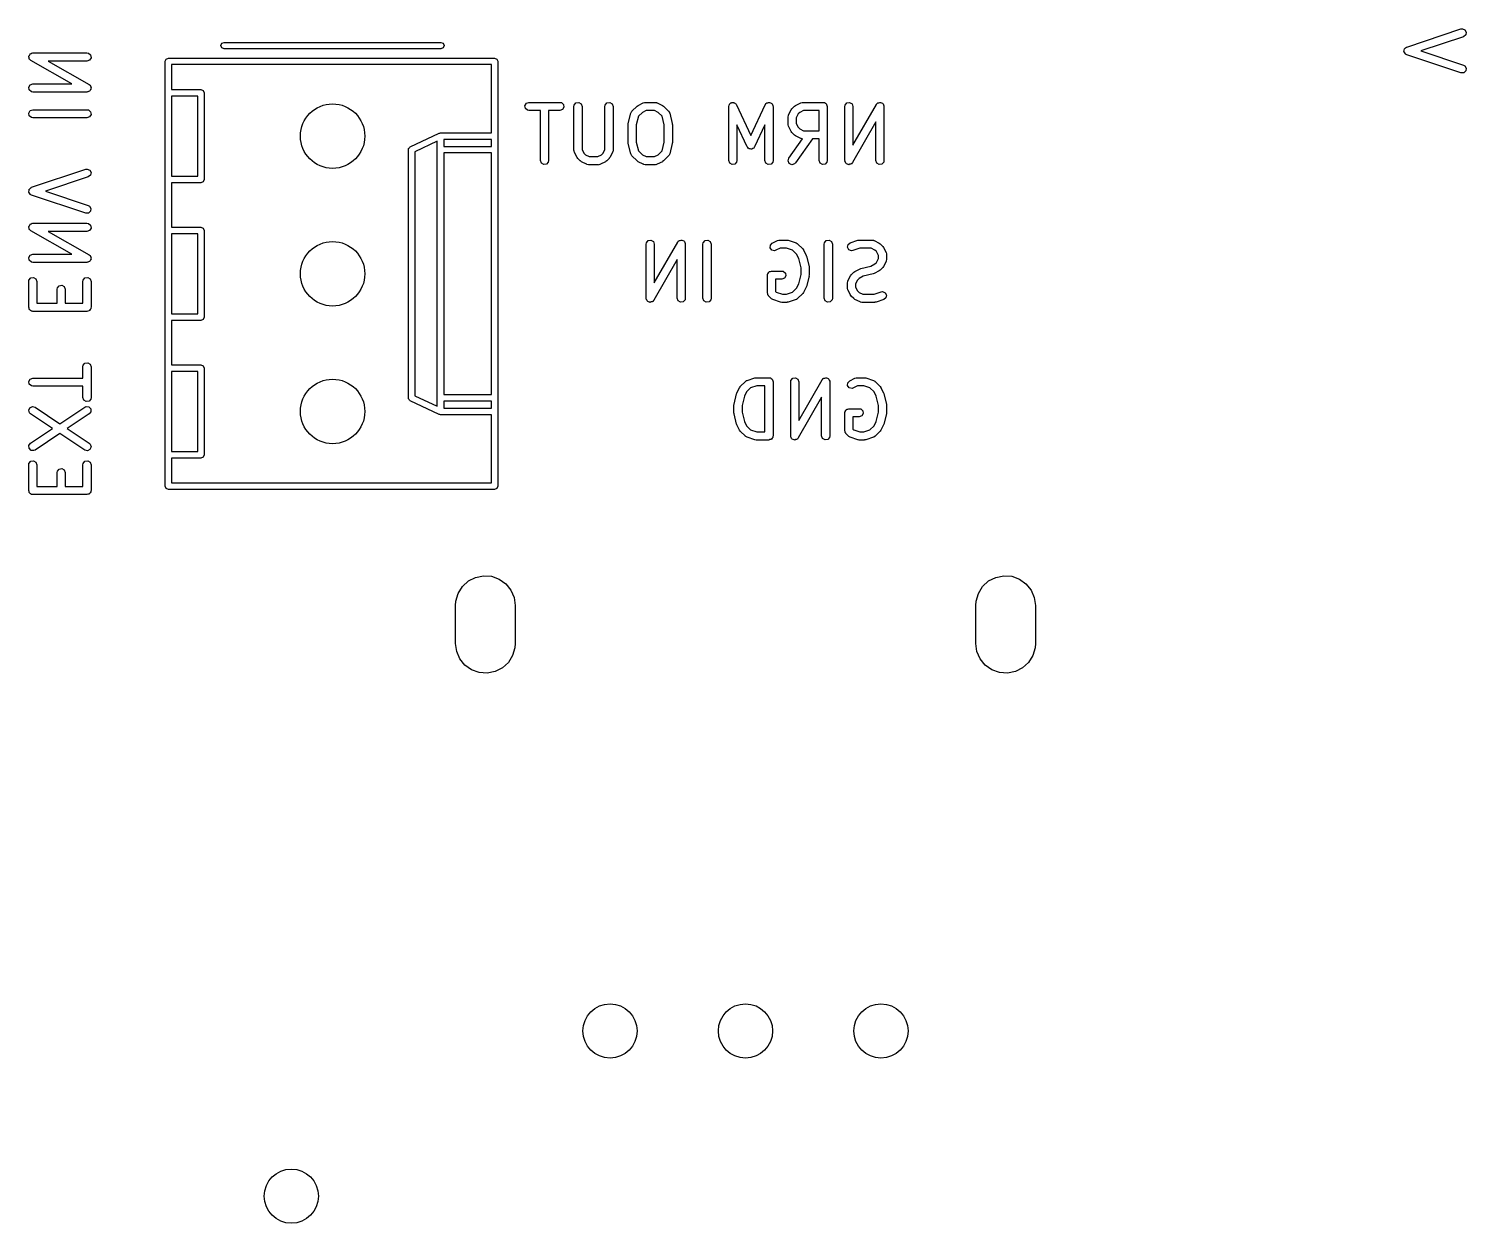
# Model space of a CAD drawing. Extents: x 88 to 116, y -225 to -45.
# Drawn here: x 88.37 to 114.9, y -114.04 to -92 of the extents above; entities that cross this region are included whole.
import ezdxf

# ---------------------------------------------------------------- set-up
doc = ezdxf.new("R2010")
doc.units = 0
doc.layers.add('BLACK', color=7, linetype='CONTINUOUS')

msp = doc.modelspace()

# ---------------------------------------------------------------- linework, layer by layer
at = {"layer": 'BLACK', "linetype": 'CONTINUOUS'}
for p, q in [((113.804, -92.3365), (114.804, -92.0031)), ((114.804, -92.0031), (114.83, -91.9993)), ((114.83, -91.9993), (114.877, -92.0182)), ((114.877, -92.0182), (114.902, -92.0633)), ((91.92, -92.31), (91.9376, -92.2676)), ((91.9376, -92.3524), (91.92, -92.31)), ((91.9376, -92.2676), (91.98, -92.25)), ((91.98, -92.25), (95.98, -92.25)), ((95.98, -92.25), (96.0224, -92.2676)), ((96.0224, -92.2676), (96.04, -92.31)), ((96.04, -92.31), (96.0224, -92.3524)), ((114.851, -92.1454), (114.065, -92.4076)), ((114.892, -92.1135), (114.851, -92.1454)), ((114.902, -92.0633), (114.892, -92.1135)), ((88.3726, -92.5203), (88.375, -92.5138)), ((88.3793, -92.5385), (88.3726, -92.5203)), ((88.3738, -92.507), (88.3834, -92.4902)), ((88.375, -92.5138), (88.3738, -92.507)), ((88.3827, -92.5575), (88.3793, -92.5385)), ((88.388, -92.562), (88.3827, -92.5575)), ((88.3834, -92.4902), (88.39, -92.472)), ((88.3904, -92.5685), (88.388, -92.562)), ((88.39, -92.472), (88.3959, -92.4686)), ((88.4104, -92.5851), (88.3904, -92.5685)), ((88.3959, -92.4686), (88.3994, -92.4625)), ((88.3994, -92.4625), (88.4176, -92.4559)), ((89.1652, -93.0164), (88.4104, -92.5851)), ((88.4176, -92.4559), (88.4343, -92.4462)), ((88.4343, -92.4462), (88.4411, -92.4474)), ((88.4411, -92.4474), (88.4476, -92.445)), ((88.4476, -92.445), (89.4476, -92.445)), ((89.4476, -92.445), (89.4733, -92.4495)), ((89.4958, -92.5775), (89.4476, -92.595)), ((89.4733, -92.4495), (89.5126, -92.4825)), ((89.5215, -92.533), (89.4958, -92.5775)), ((89.5126, -92.4825), (89.5215, -92.533)), ((90.89, -92.6), (90.9076, -92.5576)), ((90.9076, -92.5576), (90.95, -92.54)), ((90.95, -92.54), (96.97, -92.54)), ((91.98, -92.37), (91.9376, -92.3524)), ((95.98, -92.37), (91.98, -92.37)), ((96.0224, -92.3524), (95.98, -92.37)), ((96.97, -92.54), (97.0124, -92.5576)), ((97.0124, -92.5576), (97.03, -92.6)), ((113.753, -92.4186), (113.758, -92.3954)), ((113.754, -92.4205), (113.753, -92.4186)), ((113.754, -92.4227), (113.754, -92.4205)), ((113.767, -92.4429), (113.754, -92.4227)), ((113.758, -92.3954), (113.762, -92.3719)), ((113.762, -92.3719), (113.763, -92.3705)), ((113.763, -92.3705), (113.764, -92.3684)), ((113.764, -92.3684), (113.782, -92.3536)), ((113.778, -92.4637), (113.767, -92.4429)), ((113.78, -92.4645), (113.778, -92.4637)), ((113.781, -92.4664), (113.78, -92.4645)), ((113.804, -92.4788), (113.781, -92.4664)), ((113.782, -92.3536), (113.8, -92.3379)), ((113.8, -92.3379), (113.802, -92.3378)), ((113.802, -92.3378), (113.804, -92.3365)), ((114.804, -92.8121), (113.804, -92.4788)), ((114.065, -92.4076), (114.851, -92.6698)), ((89.4476, -92.595), (88.73, -92.595)), ((88.73, -92.595), (89.4848, -93.0263)), ((90.89, -100.44), (90.89, -92.6)), ((96.91, -92.66), (91.01, -92.66)), ((91.01, -92.66), (91.01, -93.12)), ((96.91, -93.92), (96.91, -92.66)), ((97.03, -92.6), (97.03, -100.44)), ((114.855, -92.8107), (114.804, -92.8121)), ((114.851, -92.6698), (114.874, -92.6822)), ((114.894, -92.7767), (114.855, -92.8107)), ((114.874, -92.6822), (114.901, -92.7259)), ((114.901, -92.7259), (114.894, -92.7767)), ((88.3738, -93.0784), (88.3994, -93.034)), ((88.3827, -93.1289), (88.3738, -93.0784)), ((88.3994, -93.034), (88.4476, -93.0164)), ((88.4476, -93.0164), (89.1652, -93.0164)), ((89.4848, -93.0263), (89.5049, -93.043)), ((89.5049, -93.043), (89.5073, -93.0495)), ((89.5073, -93.0495), (89.5126, -93.0539)), ((89.5215, -93.1045), (89.5118, -93.1212)), ((89.5126, -93.0539), (89.5159, -93.073)), ((89.5159, -93.073), (89.5226, -93.0911)), ((89.5226, -93.0911), (89.5203, -93.0976)), ((89.5203, -93.0976), (89.5215, -93.1045)), ((88.422, -93.1619), (88.3827, -93.1289)), ((88.4476, -93.1664), (88.422, -93.1619)), ((89.4476, -93.1664), (88.4476, -93.1664)), ((89.4541, -93.1641), (89.4476, -93.1664)), ((89.461, -93.1652), (89.4541, -93.1641)), ((89.4777, -93.1555), (89.461, -93.1652)), ((89.4958, -93.1489), (89.4777, -93.1555)), ((89.4993, -93.1429), (89.4958, -93.1489)), ((89.5053, -93.1394), (89.4993, -93.1429)), ((89.5118, -93.1212), (89.5053, -93.1394)), ((91.01, -93.12), (91.55, -93.12)), ((91.01, -93.24), (91.01, -94.72)), ((91.49, -93.24), (91.01, -93.24)), ((91.49, -94.72), (91.49, -93.24)), ((91.55, -93.12), (91.5924, -93.1376)), ((91.5924, -93.1376), (91.61, -93.18)), ((91.61, -93.18), (91.61, -94.78)), ((97.5309, -93.4194), (97.5565, -93.3749)), ((97.5565, -93.3749), (97.6047, -93.3574)), ((97.6047, -93.3574), (98.1761, -93.3574)), ((98.1761, -93.3574), (98.2018, -93.3619)), ((98.2018, -93.3619), (98.2411, -93.3949)), ((98.439, -93.4067), (98.472, -93.3674)), ((98.472, -93.3674), (98.5225, -93.3585)), ((98.5225, -93.3585), (98.5669, -93.3842)), ((99.0104, -93.4067), (99.0434, -93.3674)), ((99.0434, -93.3674), (99.0939, -93.3585)), ((99.0939, -93.3585), (99.1384, -93.3842)), ((99.6188, -93.4129), (99.714, -93.3653)), ((99.714, -93.3653), (99.739, -93.3579)), ((99.739, -93.3579), (99.7434, -93.3589)), ((99.7434, -93.3589), (99.7476, -93.3574)), ((99.7476, -93.3574), (99.938, -93.3574)), ((99.938, -93.3574), (99.9637, -93.3619)), ((99.9637, -93.3619), (99.9671, -93.3648)), ((99.9671, -93.3648), (99.9716, -93.3653)), ((99.9716, -93.3653), (100.067, -93.4129)), ((101.305, -93.3894), (101.319, -93.38)), ((101.319, -93.38), (101.329, -93.3674)), ((101.329, -93.3674), (101.339, -93.3657)), ((101.339, -93.3657), (101.347, -93.3599)), ((101.347, -93.3599), (101.364, -93.3614)), ((101.364, -93.3614), (101.38, -93.3585)), ((101.38, -93.3585), (101.388, -93.3635)), ((101.388, -93.3635), (101.398, -93.3644)), ((101.398, -93.3644), (101.41, -93.376)), ((101.41, -93.376), (101.424, -93.3842)), ((101.965, -93.4007), (101.98, -93.3793)), ((101.98, -93.3793), (101.989, -93.3751)), ((101.989, -93.3751), (101.996, -93.3674)), ((101.996, -93.3674), (102.012, -93.3646)), ((102.012, -93.3646), (102.027, -93.3577)), ((102.027, -93.3577), (102.036, -93.3603)), ((102.036, -93.3603), (102.046, -93.3585)), ((102.046, -93.3585), (102.06, -93.3667)), ((102.06, -93.3667), (102.076, -93.371)), ((102.076, -93.371), (102.082, -93.3792)), ((102.082, -93.3792), (102.091, -93.3842)), ((102.524, -93.4129), (102.619, -93.3653)), ((102.619, -93.3653), (102.644, -93.3579)), ((102.644, -93.3579), (102.648, -93.3589)), ((102.648, -93.3589), (102.652, -93.3574)), ((102.652, -93.3574), (103.033, -93.3574)), ((103.033, -93.3574), (103.043, -93.3591)), ((103.043, -93.3591), (103.046, -93.3585)), ((103.046, -93.3585), (103.049, -93.3602)), ((103.049, -93.3602), (103.059, -93.3619)), ((103.059, -93.3619), (103.074, -93.3744)), ((103.074, -93.3744), (103.091, -93.3842)), ((103.439, -93.4067), (103.472, -93.3674)), ((103.472, -93.3674), (103.522, -93.3585)), ((103.522, -93.3585), (103.567, -93.3842)), ((104.016, -93.3952), (104.032, -93.3751)), ((104.032, -93.3751), (104.039, -93.3727)), ((104.039, -93.3727), (104.043, -93.3674)), ((104.043, -93.3674), (104.062, -93.3641)), ((104.062, -93.3641), (104.081, -93.3574)), ((104.081, -93.3574), (104.087, -93.3597)), ((104.087, -93.3597), (104.094, -93.3585)), ((104.094, -93.3585), (104.111, -93.3682)), ((104.111, -93.3682), (104.129, -93.3747)), ((104.129, -93.3747), (104.132, -93.3807)), ((104.132, -93.3807), (104.138, -93.3842)), ((88.3738, -93.5546), (88.3994, -93.5102)), ((88.3827, -93.6051), (88.3738, -93.5546)), ((88.422, -93.6381), (88.3827, -93.6051)), ((88.3994, -93.5102), (88.4476, -93.4926)), ((88.4476, -93.6426), (88.422, -93.6381)), ((88.4476, -93.4926), (89.4476, -93.4926)), ((89.4476, -93.6426), (88.4476, -93.6426)), ((89.4476, -93.4926), (89.4733, -93.4971)), ((89.4958, -93.6251), (89.4476, -93.6426)), ((89.4733, -93.4971), (89.5126, -93.5301)), ((89.5215, -93.5806), (89.4958, -93.6251)), ((89.5126, -93.5301), (89.5215, -93.5806)), ((97.5398, -93.4699), (97.5309, -93.4194)), ((97.5791, -93.5029), (97.5398, -93.4699)), ((97.6047, -93.5074), (97.5791, -93.5029)), ((97.8154, -93.5074), (97.6047, -93.5074)), ((97.8154, -94.4324), (97.8154, -93.5074)), ((98.1761, -93.5074), (97.9654, -93.5074)), ((97.9654, -93.5074), (97.9654, -94.4324)), ((98.2244, -93.4898), (98.1761, -93.5074)), ((98.25, -93.4454), (98.2244, -93.4898)), ((98.2411, -93.3949), (98.25, -93.4454)), ((98.4345, -93.4324), (98.439, -93.4067)), ((98.4345, -94.2419), (98.4345, -93.4324)), ((98.5669, -93.3842), (98.5845, -93.4324)), ((98.5845, -93.4324), (98.5845, -94.2242)), ((99.0059, -93.4324), (99.0104, -93.4067)), ((99.0059, -94.2242), (99.0059, -93.4324)), ((99.1384, -93.3842), (99.1559, -93.4324)), ((99.1559, -93.4324), (99.1559, -94.2419)), ((99.4367, -93.7475), (99.4843, -93.557)), ((99.4843, -93.557), (99.4949, -93.5333)), ((99.4949, -93.5333), (99.5009, -93.5289)), ((99.5009, -93.5289), (99.5041, -93.5222)), ((99.5041, -93.5222), (99.5993, -93.427)), ((99.6248, -93.6136), (99.5845, -93.7749)), ((99.5993, -93.427), (99.6177, -93.4141)), ((99.6177, -93.4141), (99.6188, -93.4129)), ((99.6968, -93.5416), (99.6248, -93.6136)), ((99.7653, -93.5074), (99.6968, -93.5416)), ((99.9203, -93.5074), (99.7653, -93.5074)), ((99.9889, -93.5416), (99.9203, -93.5074)), ((100.061, -93.6136), (99.9889, -93.5416)), ((100.101, -93.7749), (100.061, -93.6136)), ((100.067, -93.4129), (100.085, -93.4263)), ((100.085, -93.4263), (100.086, -93.427)), ((100.086, -93.427), (100.182, -93.5222)), ((100.182, -93.5222), (100.196, -93.5435)), ((100.196, -93.5435), (100.197, -93.5509)), ((100.197, -93.5509), (100.201, -93.557)), ((100.201, -93.557), (100.249, -93.7475)), ((101.292, -93.4324), (101.296, -93.4067)), ((101.292, -94.4324), (101.292, -93.4324)), ((101.296, -93.4067), (101.303, -93.3991)), ((101.303, -93.3991), (101.305, -93.3894)), ((101.424, -93.3842), (101.427, -93.3936)), ((101.427, -93.3936), (101.435, -93.4007)), ((101.435, -93.4007), (101.7, -93.9693)), ((101.7, -93.9693), (101.965, -93.4007)), ((102.091, -93.3842), (102.096, -93.3996)), ((102.096, -93.3996), (102.106, -93.413)), ((102.106, -93.413), (102.105, -93.423)), ((102.105, -93.423), (102.108, -93.4324)), ((102.108, -93.4324), (102.108, -94.4324)), ((102.387, -93.6229), (102.391, -93.5972)), ((102.387, -93.7657), (102.387, -93.6229)), ((102.391, -93.5972), (102.394, -93.5938)), ((102.394, -93.5938), (102.395, -93.5893)), ((102.395, -93.5893), (102.442, -93.4941)), ((102.442, -93.4941), (102.456, -93.4761)), ((102.456, -93.4746), (102.504, -93.427)), ((102.456, -93.4761), (102.456, -93.4746)), ((102.504, -93.427), (102.522, -93.4141)), ((102.522, -93.4141), (102.524, -93.4129)), ((102.571, -93.572), (102.537, -93.6406)), ((102.537, -93.6406), (102.537, -93.748)), ((102.602, -93.5416), (102.571, -93.572)), ((102.67, -93.5074), (102.602, -93.5416)), ((102.958, -93.5074), (102.67, -93.5074)), ((102.958, -93.8812), (102.958, -93.5074)), ((103.091, -93.3842), (103.093, -93.3905)), ((103.093, -93.3905), (103.098, -93.3949)), ((103.098, -93.3949), (103.102, -93.4141)), ((103.102, -93.4141), (103.108, -93.4324)), ((103.108, -93.4324), (103.108, -94.4324)), ((103.434, -93.4324), (103.439, -93.4067)), ((103.434, -94.4324), (103.434, -93.4324)), ((103.567, -93.3842), (103.584, -93.4324)), ((103.584, -94.15), (104.016, -93.3952)), ((103.584, -93.4324), (103.584, -94.15)), ((104.138, -93.3842), (104.145, -93.4023)), ((104.145, -93.4023), (104.155, -93.419)), ((104.155, -93.419), (104.154, -93.4259)), ((104.154, -93.4259), (104.156, -93.4324)), ((104.156, -93.4324), (104.156, -94.4324)), ((99.4345, -93.7657), (99.4371, -93.751)), ((99.4345, -94.099), (99.4345, -93.7657)), ((99.4371, -93.751), (99.4367, -93.7475)), ((99.5845, -93.7749), (99.5845, -94.0898)), ((100.101, -94.0898), (100.101, -93.7749)), ((100.249, -93.7475), (100.25, -93.7625)), ((100.25, -93.7625), (100.251, -93.7657)), ((100.251, -93.7657), (100.251, -94.099)), ((101.632, -94.1784), (101.442, -93.7704)), ((101.442, -93.7704), (101.442, -94.4324)), ((101.958, -93.7704), (101.768, -94.1784)), ((101.958, -94.4324), (101.958, -93.7704)), ((102.388, -93.7699), (102.387, -93.7657)), ((102.387, -93.7743), (102.388, -93.7699)), ((102.395, -93.7993), (102.387, -93.7743)), ((102.442, -93.8945), (102.395, -93.7993)), ((102.444, -93.8956), (102.442, -93.8945)), ((102.456, -93.914), (102.444, -93.8956)), ((102.504, -93.9616), (102.456, -93.914)), ((102.537, -93.748), (102.571, -93.8165)), ((102.571, -93.8165), (102.602, -93.8469)), ((102.602, -93.8469), (102.67, -93.8812)), ((102.67, -93.8812), (102.958, -93.8812)), ((104.006, -93.7148), (103.575, -94.4696)), ((104.006, -94.4324), (104.006, -93.7148)), ((95.4073, -94.1835), (95.4144, -94.1757)), ((95.4144, -94.1757), (95.9444, -93.9257)), ((95.91, -94.0746), (95.5, -94.268)), ((95.91, -98.9654), (95.91, -94.0746)), ((95.9444, -93.9257), (95.9577, -93.9251)), ((95.9577, -93.9251), (95.97, -93.92)), ((95.97, -93.92), (96.91, -93.92)), ((96.03, -94.04), (96.03, -94.17)), ((96.91, -94.04), (96.03, -94.04)), ((96.03, -94.17), (96.91, -94.17)), ((96.91, -94.17), (96.91, -94.04)), ((99.4357, -94.1023), (99.4345, -94.099)), ((99.4367, -94.1172), (99.4357, -94.1023)), ((99.4843, -94.3077), (99.4367, -94.1172)), ((99.5845, -94.0898), (99.6248, -94.2512)), ((100.061, -94.2512), (100.101, -94.0898)), ((100.249, -94.1172), (100.201, -94.3077)), ((100.251, -94.099), (100.249, -94.1138)), ((100.249, -94.1138), (100.249, -94.1172)), ((101.646, -94.1921), (101.632, -94.1784)), ((101.768, -94.1784), (101.762, -94.1865)), ((102.4, -94.3894), (102.651, -94.031)), ((102.506, -93.9623), (102.504, -93.9616)), ((102.524, -93.9757), (102.506, -93.9623)), ((102.834, -94.0312), (102.523, -94.4754)), ((102.619, -94.0233), (102.524, -93.9757)), ((102.623, -94.0238), (102.619, -94.0233)), ((102.627, -94.0267), (102.623, -94.0238)), ((102.651, -94.031), (102.627, -94.0267)), ((102.958, -94.0312), (102.834, -94.0312)), ((102.958, -94.4324), (102.958, -94.0312)), ((95.38, -94.23), (95.384, -94.2203)), ((95.38, -98.81), (95.38, -94.23)), ((95.3835, -94.2097), (95.3925, -94.1999)), ((95.384, -94.2203), (95.3835, -94.2097)), ((95.3925, -94.1999), (95.3976, -94.1876)), ((95.3976, -94.1876), (95.4073, -94.1835)), ((95.5, -94.268), (95.5, -98.772)), ((96.03, -94.29), (96.03, -98.75)), ((96.91, -94.29), (96.03, -94.29)), ((96.91, -98.75), (96.91, -94.29)), ((97.833, -94.4806), (97.8154, -94.4324)), ((97.9654, -94.4324), (97.9609, -94.458)), ((98.436, -94.2461), (98.4345, -94.2419)), ((98.435, -94.2505), (98.436, -94.2461)), ((98.4424, -94.2754), (98.435, -94.2505)), ((98.49, -94.3707), (98.4424, -94.2754)), ((98.4912, -94.3718), (98.49, -94.3707)), ((98.5041, -94.3902), (98.4912, -94.3718)), ((98.5517, -94.4378), (98.5041, -94.3902)), ((98.5532, -94.4385), (98.5517, -94.4378)), ((98.5712, -94.4518), (98.5532, -94.4385)), ((98.5845, -94.2242), (98.6187, -94.2927)), ((98.6187, -94.2927), (98.6491, -94.3231)), ((98.6491, -94.3231), (98.7177, -94.3574)), ((98.7177, -94.3574), (98.8727, -94.3574)), ((98.8727, -94.3574), (98.9412, -94.3231)), ((98.9412, -94.3231), (98.9716, -94.2927)), ((98.9716, -94.2927), (99.0059, -94.2242)), ((99.0387, -94.4378), (99.0203, -94.4507)), ((99.0863, -94.3902), (99.0387, -94.4378)), ((99.087, -94.3887), (99.0863, -94.3902)), ((99.1004, -94.3707), (99.087, -94.3887)), ((99.148, -94.2754), (99.1004, -94.3707)), ((99.1485, -94.271), (99.148, -94.2754)), ((99.1514, -94.2676), (99.1485, -94.271)), ((99.1559, -94.2419), (99.1514, -94.2676)), ((99.4885, -94.3138), (99.4843, -94.3077)), ((99.4891, -94.3212), (99.4885, -94.3138)), ((99.5041, -94.3426), (99.4891, -94.3212)), ((99.5993, -94.4378), (99.5041, -94.3426)), ((99.6008, -94.4385), (99.5993, -94.4378)), ((99.6188, -94.4518), (99.6008, -94.4385)), ((99.6248, -94.2512), (99.6968, -94.3231)), ((99.6968, -94.3231), (99.7653, -94.3574)), ((99.7653, -94.3574), (99.9203, -94.3574)), ((99.9203, -94.3574), (99.9889, -94.3231)), ((99.9889, -94.3231), (100.061, -94.2512)), ((100.086, -94.4378), (100.068, -94.4507)), ((100.182, -94.3426), (100.086, -94.4378)), ((100.185, -94.3358), (100.182, -94.3426)), ((100.191, -94.3315), (100.185, -94.3358)), ((100.201, -94.3077), (100.191, -94.3315)), ((101.309, -94.4806), (101.292, -94.4324)), ((101.442, -94.4324), (101.437, -94.458)), ((101.657, -94.2081), (101.646, -94.1921)), ((101.663, -94.2098), (101.657, -94.2081)), ((101.668, -94.2146), (101.663, -94.2098)), ((101.688, -94.2163), (101.668, -94.2146)), ((101.706, -94.2214), (101.688, -94.2163)), ((101.713, -94.2185), (101.706, -94.2214)), ((101.719, -94.2191), (101.713, -94.2185)), ((101.735, -94.2079), (101.719, -94.2191)), ((101.753, -94.1997), (101.735, -94.2079)), ((101.759, -94.1916), (101.753, -94.1997)), ((101.761, -94.1897), (101.759, -94.1916)), ((101.762, -94.1865), (101.761, -94.1897)), ((101.976, -94.4806), (101.958, -94.4324)), ((102.108, -94.4324), (102.104, -94.458)), ((102.387, -94.4389), (102.4, -94.3894)), ((102.409, -94.4854), (102.387, -94.4389)), ((102.976, -94.4806), (102.958, -94.4324)), ((103.108, -94.4324), (103.104, -94.458)), ((103.437, -94.4389), (103.434, -94.4324)), ((103.436, -94.4457), (103.437, -94.4389)), ((104.023, -94.4806), (104.006, -94.4324)), ((104.156, -94.4324), (104.151, -94.458)), ((88.4239, -94.925), (89.4239, -94.5917)), ((89.4239, -94.5917), (89.4497, -94.5879)), ((89.4497, -94.5879), (89.4974, -94.6067)), ((89.5115, -94.7021), (89.4713, -94.734)), ((89.4974, -94.6067), (89.5218, -94.6519)), ((89.5218, -94.6519), (89.5115, -94.7021)), ((97.8774, -94.5062), (97.833, -94.4806)), ((97.9279, -94.4973), (97.8774, -94.5062)), ((97.9609, -94.458), (97.9279, -94.4973)), ((98.6664, -94.4995), (98.5712, -94.4518)), ((98.6709, -94.5), (98.6664, -94.4995)), ((98.6743, -94.5029), (98.6709, -94.5)), ((98.7, -94.5074), (98.6743, -94.5029)), ((98.8904, -94.5074), (98.7, -94.5074)), ((98.8946, -94.5058), (98.8904, -94.5074)), ((98.899, -94.5069), (98.8946, -94.5058)), ((98.924, -94.4995), (98.899, -94.5069)), ((99.0192, -94.4518), (98.924, -94.4995)), ((99.0203, -94.4507), (99.0192, -94.4518)), ((99.714, -94.4995), (99.6188, -94.4518)), ((99.7185, -94.5), (99.714, -94.4995)), ((99.7219, -94.5029), (99.7185, -94.5)), ((99.7476, -94.5074), (99.7219, -94.5029)), ((99.938, -94.5074), (99.7476, -94.5074)), ((99.9423, -94.5058), (99.938, -94.5074)), ((99.9466, -94.5069), (99.9423, -94.5058)), ((99.9716, -94.4995), (99.9466, -94.5069)), ((100.067, -94.4518), (99.9716, -94.4995)), ((100.068, -94.4507), (100.067, -94.4518)), ((101.354, -94.5062), (101.309, -94.4806)), ((101.404, -94.4973), (101.354, -94.5062)), ((101.437, -94.458), (101.404, -94.4973)), ((102.02, -94.5062), (101.976, -94.4806)), ((102.071, -94.4973), (102.02, -94.5062)), ((102.104, -94.458), (102.071, -94.4973)), ((102.455, -94.5071), (102.409, -94.4854)), ((102.505, -94.4938), (102.455, -94.5071)), ((102.523, -94.4754), (102.505, -94.4938)), ((103.02, -94.5062), (102.976, -94.4806)), ((103.071, -94.4973), (103.02, -94.5062)), ((103.104, -94.458), (103.071, -94.4973)), ((103.445, -94.4624), (103.436, -94.4457)), ((103.452, -94.4806), (103.445, -94.4624)), ((103.458, -94.4841), (103.452, -94.4806)), ((103.462, -94.49), (103.458, -94.4841)), ((103.48, -94.4966), (103.462, -94.49)), ((103.496, -94.5062), (103.48, -94.4966)), ((103.503, -94.505), (103.496, -94.5062)), ((103.51, -94.5074), (103.503, -94.505)), ((103.528, -94.5007), (103.51, -94.5074)), ((103.547, -94.4973), (103.528, -94.5007)), ((103.551, -94.492), (103.547, -94.4973)), ((103.558, -94.4896), (103.551, -94.492)), ((103.575, -94.4696), (103.558, -94.4896)), ((104.068, -94.5062), (104.023, -94.4806)), ((104.118, -94.4973), (104.068, -94.5062)), ((104.151, -94.458), (104.118, -94.4973)), ((88.3782, -94.9839), (88.3817, -94.9605)), ((88.3817, -94.9605), (88.3833, -94.959)), ((88.3833, -94.959), (88.3837, -94.9569)), ((88.3837, -94.9569), (88.4023, -94.9422)), ((88.4023, -94.9422), (88.4201, -94.9264)), ((88.4201, -94.9264), (88.4222, -94.9264)), ((88.4222, -94.9264), (88.4239, -94.925)), ((89.4713, -94.734), (88.6848, -94.9962)), ((91.01, -94.72), (91.49, -94.72)), ((91.55, -94.84), (91.01, -94.84)), ((91.01, -94.84), (91.01, -95.66)), ((91.5924, -94.8224), (91.55, -94.84)), ((91.61, -94.78), (91.5924, -94.8224)), ((88.3734, -95.0072), (88.3782, -94.9839)), ((88.3745, -95.0091), (88.3734, -95.0072)), ((88.3741, -95.0112), (88.3745, -95.0091)), ((88.3866, -95.0314), (88.3741, -95.0112)), ((88.3979, -95.0523), (88.3866, -95.0314)), ((88.3999, -95.0531), (88.3979, -95.0523)), ((88.401, -95.0549), (88.3999, -95.0531)), ((88.4239, -95.0673), (88.401, -95.0549)), ((89.4239, -95.4007), (88.4239, -95.0673)), ((88.6848, -94.9962), (89.4713, -95.2584)), ((89.4752, -95.3993), (89.4239, -95.4007)), ((89.4713, -95.2584), (89.4942, -95.2708)), ((89.5136, -95.3652), (89.4752, -95.3993)), ((89.4942, -95.2708), (89.5211, -95.3145)), ((89.5211, -95.3145), (89.5136, -95.3652)), ((88.3726, -95.6632), (88.375, -95.6567)), ((88.3793, -95.6813), (88.3726, -95.6632)), ((88.3738, -95.6498), (88.3834, -95.6331)), ((88.375, -95.6567), (88.3738, -95.6498)), ((88.3827, -95.7004), (88.3793, -95.6813)), ((88.388, -95.7048), (88.3827, -95.7004)), ((88.3834, -95.6331), (88.39, -95.6149)), ((88.3904, -95.7113), (88.388, -95.7048)), ((88.39, -95.6149), (88.3959, -95.6114)), ((88.4104, -95.728), (88.3904, -95.7113)), ((88.3959, -95.6114), (88.3994, -95.6054)), ((88.3994, -95.6054), (88.4176, -95.5988)), ((89.1652, -96.1593), (88.4104, -95.728)), ((88.4176, -95.5988), (88.4343, -95.5891)), ((88.4343, -95.5891), (88.4411, -95.5902)), ((88.4411, -95.5902), (88.4476, -95.5879)), ((88.4476, -95.5879), (89.4476, -95.5879)), ((89.4476, -95.7379), (88.73, -95.7379)), ((88.73, -95.7379), (89.4848, -96.1692)), ((89.4476, -95.5879), (89.4733, -95.5924)), ((89.4958, -95.7203), (89.4476, -95.7379)), ((89.4733, -95.5924), (89.5126, -95.6254)), ((89.5215, -95.6759), (89.4958, -95.7203)), ((89.5126, -95.6254), (89.5215, -95.6759)), ((91.01, -95.66), (91.55, -95.66)), ((91.55, -95.66), (91.5924, -95.6776)), ((91.5924, -95.6776), (91.61, -95.72)), ((91.61, -95.72), (91.61, -97.32)), ((91.01, -95.78), (91.01, -97.26)), ((91.49, -95.78), (91.01, -95.78)), ((91.49, -97.26), (91.49, -95.78)), ((99.7678, -95.9724), (99.7723, -95.9467)), ((99.7678, -96.9724), (99.7678, -95.9724)), ((99.7723, -95.9467), (99.8053, -95.9074)), ((99.8053, -95.9074), (99.8558, -95.8985)), ((99.8558, -95.8985), (99.9003, -95.9242)), ((99.9003, -95.9242), (99.9178, -95.9724)), ((99.9178, -96.69), (100.349, -95.9352)), ((99.9178, -95.9724), (99.9178, -96.69)), ((100.349, -95.9352), (100.366, -95.9151)), ((100.366, -95.9151), (100.372, -95.9127)), ((100.372, -95.9127), (100.377, -95.9074)), ((100.377, -95.9074), (100.396, -95.9041)), ((100.396, -95.9041), (100.414, -95.8974)), ((100.414, -95.8974), (100.42, -95.8997)), ((100.42, -95.8997), (100.427, -95.8985)), ((100.427, -95.8985), (100.444, -95.9082)), ((100.444, -95.9082), (100.462, -95.9147)), ((100.462, -95.9147), (100.466, -95.9207)), ((100.466, -95.9207), (100.472, -95.9242)), ((100.472, -95.9242), (100.478, -95.9423)), ((100.478, -95.9423), (100.488, -95.959)), ((100.488, -95.959), (100.487, -95.9659)), ((100.487, -95.9659), (100.489, -95.9724)), ((100.489, -95.9724), (100.489, -96.9724)), ((100.815, -95.9724), (100.82, -95.9467)), ((100.815, -96.9724), (100.815, -95.9724)), ((100.82, -95.9467), (100.853, -95.9074)), ((100.853, -95.9074), (100.903, -95.8985)), ((100.903, -95.8985), (100.948, -95.9242)), ((100.948, -95.9242), (100.965, -95.9724)), ((100.965, -95.9724), (100.965, -96.9724)), ((102.057, -96.0414), (102.06, -95.9902)), ((102.06, -95.9902), (102.095, -95.9529)), ((102.095, -95.9529), (102.19, -95.9053)), ((102.19, -95.9053), (102.215, -95.8979)), ((102.215, -95.8979), (102.22, -95.8989)), ((102.22, -95.8989), (102.224, -95.8974)), ((102.224, -95.8974), (102.367, -95.8974)), ((102.367, -95.8974), (102.389, -95.9013)), ((102.389, -95.9013), (102.39, -95.9012)), ((102.39, -95.9012), (102.533, -95.9488)), ((102.533, -95.9488), (102.556, -95.9613)), ((102.556, -95.9613), (102.558, -95.9651)), ((102.558, -95.9651), (102.563, -95.967)), ((102.563, -95.967), (102.658, -96.0622)), ((103.054, -95.9724), (103.058, -95.9467)), ((103.054, -96.9724), (103.054, -95.9724)), ((103.058, -95.9467), (103.091, -95.9074)), ((103.091, -95.9074), (103.142, -95.8985)), ((103.142, -95.8985), (103.186, -95.9242)), ((103.186, -95.9242), (103.204, -95.9724)), ((103.204, -95.9724), (103.204, -96.9724)), ((103.483, -96.031), (103.493, -95.9807)), ((103.507, -96.0761), (103.483, -96.031)), ((103.493, -95.9807), (103.533, -95.9488)), ((103.533, -95.9488), (103.676, -95.9012)), ((103.676, -95.9012), (103.698, -95.8979)), ((103.698, -95.8979), (103.7, -95.8974)), ((103.7, -95.8974), (103.938, -95.8974)), ((103.938, -95.8974), (103.964, -95.9019)), ((103.964, -95.9019), (103.967, -95.9048)), ((103.967, -95.9048), (103.972, -95.9053)), ((103.972, -95.9053), (104.067, -95.9529)), ((104.067, -95.9529), (104.085, -95.9663)), ((104.085, -95.9663), (104.086, -95.967)), ((104.086, -95.967), (104.134, -96.0146)), ((104.134, -96.0146), (104.147, -96.033)), ((104.147, -96.033), (104.148, -96.0341)), ((104.148, -96.0341), (104.196, -96.1293)), ((88.3738, -96.2213), (88.3994, -96.1768)), ((88.3827, -96.2718), (88.3738, -96.2213)), ((88.422, -96.3048), (88.3827, -96.2718)), ((88.3994, -96.1768), (88.4476, -96.1593)), ((88.4476, -96.1593), (89.1652, -96.1593)), ((89.4777, -96.2983), (89.461, -96.3081)), ((89.4958, -96.2917), (89.4777, -96.2983)), ((89.4848, -96.1692), (89.5049, -96.1858)), ((89.4993, -96.2857), (89.4958, -96.2917)), ((89.5053, -96.2822), (89.4993, -96.2857)), ((89.5049, -96.1858), (89.5073, -96.1923)), ((89.5118, -96.264), (89.5053, -96.2822)), ((89.5073, -96.1923), (89.5126, -96.1968)), ((89.5215, -96.2473), (89.5118, -96.264)), ((89.5126, -96.1968), (89.5159, -96.2158)), ((89.5159, -96.2158), (89.5226, -96.234)), ((89.5226, -96.234), (89.5203, -96.2405)), ((89.5203, -96.2405), (89.5215, -96.2473)), ((100.339, -96.2548), (99.9079, -97.0096)), ((100.339, -96.9724), (100.339, -96.2548)), ((102.087, -96.0826), (102.057, -96.0414)), ((102.137, -96.0945), (102.087, -96.0826)), ((102.162, -96.0871), (102.137, -96.0945)), ((102.241, -96.0474), (102.162, -96.0871)), ((102.354, -96.0474), (102.241, -96.0474)), ((102.469, -96.0856), (102.354, -96.0474)), ((102.543, -96.1597), (102.469, -96.0856)), ((102.582, -96.2367), (102.543, -96.1597)), ((102.625, -96.4102), (102.582, -96.2367)), ((102.658, -96.0622), (102.671, -96.0806)), ((102.671, -96.0806), (102.672, -96.0817)), ((102.672, -96.0817), (102.719, -96.1769)), ((102.719, -96.1769), (102.723, -96.1893)), ((102.723, -96.1893), (102.725, -96.1923)), ((102.725, -96.1923), (102.773, -96.3828)), ((103.555, -96.095), (103.507, -96.0761)), ((103.581, -96.0912), (103.555, -96.095)), ((103.712, -96.0474), (103.581, -96.0912)), ((103.92, -96.0474), (103.712, -96.0474)), ((103.989, -96.0816), (103.92, -96.0474)), ((104.019, -96.112), (103.989, -96.0816)), ((104.054, -96.1806), (104.019, -96.112)), ((104.019, -96.3089), (104.054, -96.2404)), ((104.054, -96.2404), (104.054, -96.1806)), ((104.196, -96.2916), (104.148, -96.3869)), ((104.196, -96.1293), (104.203, -96.1543)), ((104.199, -96.2837), (104.196, -96.2872)), ((104.196, -96.2872), (104.196, -96.2916)), ((104.204, -96.2581), (104.199, -96.2837)), ((104.203, -96.1543), (104.202, -96.1586)), ((104.202, -96.1586), (104.204, -96.1629)), ((104.204, -96.1629), (104.204, -96.2581)), ((88.4476, -96.3093), (88.422, -96.3048)), ((89.4476, -96.3093), (88.4476, -96.3093)), ((89.4541, -96.3069), (89.4476, -96.3093)), ((89.461, -96.3081), (89.4541, -96.3069)), ((102.006, -96.5438), (102.008, -96.5341)), ((102.006, -96.8771), (102.006, -96.5438)), ((102.007, -96.5308), (102.009, -96.5279)), ((102.008, -96.5341), (102.007, -96.5308)), ((102.009, -96.5279), (102.01, -96.5182)), ((102.01, -96.5182), (102.023, -96.5032)), ((102.023, -96.5032), (102.033, -96.4864)), ((102.033, -96.4864), (102.039, -96.484)), ((102.039, -96.484), (102.043, -96.4789)), ((102.043, -96.4789), (102.063, -96.4755)), ((102.063, -96.4755), (102.081, -96.4688)), ((102.081, -96.4688), (102.271, -96.4688)), ((102.271, -96.4688), (102.297, -96.4733)), ((102.297, -96.4733), (102.336, -96.5063)), ((102.345, -96.5568), (102.32, -96.6013)), ((102.336, -96.5063), (102.345, -96.5568)), ((102.582, -96.7081), (102.625, -96.5346)), ((102.625, -96.5346), (102.625, -96.4102)), ((102.773, -96.562), (102.725, -96.7525)), ((102.775, -96.5438), (102.772, -96.5586)), ((102.772, -96.5586), (102.773, -96.562)), ((102.773, -96.3828), (102.774, -96.3977)), ((102.774, -96.3977), (102.775, -96.401)), ((102.775, -96.401), (102.775, -96.5438)), ((103.49, -96.6531), (103.538, -96.5579)), ((103.538, -96.5579), (103.551, -96.5399)), ((103.551, -96.5399), (103.552, -96.5384)), ((103.552, -96.5384), (103.599, -96.4908)), ((103.599, -96.4908), (103.618, -96.4779)), ((103.618, -96.4779), (103.619, -96.4767)), ((103.619, -96.4767), (103.714, -96.4291)), ((103.774, -96.567), (103.697, -96.6054)), ((103.714, -96.4291), (103.726, -96.4254)), ((103.726, -96.4254), (103.729, -96.4234)), ((103.729, -96.4234), (103.912, -96.3778)), ((103.956, -96.5213), (103.774, -96.567)), ((103.912, -96.3778), (103.989, -96.3393)), ((103.959, -96.5193), (103.956, -96.5213)), ((103.972, -96.5157), (103.959, -96.5193)), ((104.067, -96.468), (103.972, -96.5157)), ((103.989, -96.3393), (104.019, -96.3089)), ((104.068, -96.4668), (104.067, -96.468)), ((104.086, -96.454), (104.068, -96.4668)), ((104.134, -96.4064), (104.086, -96.454)), ((104.135, -96.4049), (104.134, -96.4064)), ((104.148, -96.3869), (104.135, -96.4049)), ((88.3726, -96.6629), (88.3771, -96.6372)), ((88.3726, -97.139), (88.3726, -96.6629)), ((88.3771, -96.6372), (88.4101, -96.5979)), ((88.4101, -96.5979), (88.4606, -96.589)), ((88.4606, -96.589), (88.5051, -96.6146)), ((88.5051, -96.6146), (88.5226, -96.6629)), ((88.5226, -96.6629), (88.5226, -97.064)), ((88.8964, -96.8057), (88.901, -96.7801)), ((88.8964, -97.064), (88.8964, -96.8057)), ((88.901, -96.7801), (88.9339, -96.7408)), ((88.9339, -96.7408), (88.9845, -96.7319)), ((88.9845, -96.7319), (89.0289, -96.7575)), ((89.0289, -96.7575), (89.0464, -96.8057)), ((89.0464, -96.8057), (89.0464, -97.064)), ((89.3726, -96.6629), (89.3771, -96.6372)), ((89.3726, -97.064), (89.3726, -96.6629)), ((89.3771, -96.6372), (89.4101, -96.5979)), ((89.4101, -96.5979), (89.4606, -96.589)), ((89.4606, -96.589), (89.5051, -96.6146)), ((89.5051, -96.6146), (89.5226, -96.6629)), ((89.5226, -96.6629), (89.5226, -97.139)), ((102.271, -96.6188), (102.156, -96.6188)), ((102.156, -96.6188), (102.156, -96.8461)), ((102.32, -96.6013), (102.271, -96.6188)), ((102.469, -96.8592), (102.543, -96.7851)), ((102.543, -96.7851), (102.582, -96.7081)), ((102.719, -96.7678), (102.672, -96.8631)), ((102.72, -96.7643), (102.719, -96.7678)), ((102.725, -96.7525), (102.72, -96.7643)), ((103.482, -96.6867), (103.487, -96.661)), ((103.482, -96.7819), (103.482, -96.6867)), ((103.484, -96.7861), (103.482, -96.7819)), ((103.483, -96.7905), (103.484, -96.7861)), ((103.49, -96.8154), (103.483, -96.7905)), ((103.487, -96.661), (103.489, -96.6576)), ((103.489, -96.6576), (103.49, -96.6531)), ((103.538, -96.9107), (103.49, -96.8154)), ((103.666, -96.6359), (103.632, -96.7044)), ((103.632, -96.7044), (103.632, -96.7642)), ((103.632, -96.7642), (103.666, -96.8327)), ((103.697, -96.6054), (103.666, -96.6359)), ((88.5226, -97.064), (88.8964, -97.064)), ((89.0464, -97.064), (89.3726, -97.064)), ((99.7702, -96.9789), (99.7678, -96.9724)), ((99.769, -96.9857), (99.7702, -96.9789)), ((99.7787, -97.0024), (99.769, -96.9857)), ((99.7854, -97.0206), (99.7787, -97.0024)), ((99.7914, -97.0241), (99.7854, -97.0206)), ((99.7949, -97.03), (99.7914, -97.0241)), ((99.813, -97.0366), (99.7949, -97.03)), ((99.8298, -97.0462), (99.813, -97.0366)), ((99.8366, -97.045), (99.8298, -97.0462)), ((99.8431, -97.0474), (99.8366, -97.045)), ((99.8613, -97.0407), (99.8431, -97.0474)), ((99.8803, -97.0373), (99.8613, -97.0407)), ((99.8848, -97.032), (99.8803, -97.0373)), ((99.8913, -97.0296), (99.8848, -97.032)), ((99.9079, -97.0096), (99.8913, -97.0296)), ((100.357, -97.0206), (100.339, -96.9724)), ((100.401, -97.0462), (100.357, -97.0206)), ((100.452, -97.0373), (100.401, -97.0462)), ((100.485, -96.998), (100.452, -97.0373)), ((100.489, -96.9724), (100.485, -96.998)), ((100.833, -97.0206), (100.815, -96.9724)), ((100.877, -97.0462), (100.833, -97.0206)), ((100.928, -97.0373), (100.877, -97.0462)), ((100.961, -96.998), (100.928, -97.0373)), ((100.965, -96.9724), (100.961, -96.998)), ((102.012, -96.8925), (102.006, -96.8771)), ((102.013, -96.9088), (102.012, -96.8925)), ((102.022, -96.9223), (102.013, -96.9088)), ((102.023, -96.9254), (102.022, -96.9223)), ((102.025, -96.9264), (102.023, -96.9254)), ((102.028, -96.9302), (102.025, -96.9264)), ((102.075, -96.9778), (102.028, -96.9302)), ((102.08, -96.9797), (102.075, -96.9778)), ((102.082, -96.9835), (102.08, -96.9797)), ((102.105, -96.9959), (102.082, -96.9835)), ((102.248, -97.0435), (102.105, -96.9959)), ((102.156, -96.8461), (102.169, -96.8592)), ((102.169, -96.8592), (102.284, -96.8974)), ((102.249, -97.0435), (102.248, -97.0435)), ((102.271, -97.0474), (102.249, -97.0435)), ((102.367, -97.0474), (102.271, -97.0474)), ((102.284, -96.8974), (102.354, -96.8974)), ((102.354, -96.8974), (102.469, -96.8592)), ((102.368, -97.0468), (102.367, -97.0474)), ((102.39, -97.0435), (102.368, -97.0468)), ((102.533, -96.9959), (102.39, -97.0435)), ((102.537, -96.9931), (102.533, -96.9959)), ((102.541, -96.9927), (102.537, -96.9931)), ((102.563, -96.9778), (102.541, -96.9927)), ((102.658, -96.8826), (102.563, -96.9778)), ((102.672, -96.8631), (102.658, -96.8811)), ((102.658, -96.8811), (102.658, -96.8826)), ((103.071, -97.0206), (103.054, -96.9724)), ((103.115, -97.0462), (103.071, -97.0206)), ((103.166, -97.0373), (103.115, -97.0462)), ((103.199, -96.998), (103.166, -97.0373)), ((103.204, -96.9724), (103.199, -96.998)), ((103.539, -96.9118), (103.538, -96.9107)), ((103.552, -96.9302), (103.539, -96.9118)), ((103.599, -96.9778), (103.552, -96.9302)), ((103.601, -96.9785), (103.599, -96.9778)), ((103.619, -96.9918), (103.601, -96.9785)), ((103.714, -97.0395), (103.619, -96.9918)), ((103.666, -96.8327), (103.697, -96.8631)), ((103.697, -96.8631), (103.765, -96.8974)), ((103.718, -97.04), (103.714, -97.0395)), ((103.722, -97.0429), (103.718, -97.04)), ((103.748, -97.0474), (103.722, -97.0429)), ((103.986, -97.0474), (103.748, -97.0474)), ((103.765, -96.8974), (103.973, -96.8974)), ((103.973, -96.8974), (104.105, -96.8536)), ((103.987, -97.0468), (103.986, -97.0474)), ((104.009, -97.0435), (103.987, -97.0468)), ((104.152, -96.9959), (104.009, -97.0435)), ((104.105, -96.8536), (104.131, -96.8498)), ((104.131, -96.8498), (104.178, -96.8686)), ((104.192, -96.964), (104.152, -96.9959)), ((104.178, -96.8686), (104.203, -96.9138)), ((104.203, -96.9138), (104.192, -96.964)), ((88.3793, -97.1574), (88.3726, -97.139)), ((88.3827, -97.1765), (88.3793, -97.1574)), ((88.3879, -97.1809), (88.3827, -97.1765)), ((88.3902, -97.1873), (88.3879, -97.1809)), ((88.407, -97.197), (88.3902, -97.1873)), ((88.422, -97.2095), (88.407, -97.197)), ((88.4317, -97.2112), (88.422, -97.2095)), ((88.4346, -97.2129), (88.4317, -97.2112)), ((88.4379, -97.2123), (88.4346, -97.2129)), ((88.4476, -97.214), (88.4379, -97.2123)), ((89.4476, -97.214), (88.4476, -97.214)), ((89.4659, -97.2074), (89.4476, -97.214)), ((89.4851, -97.204), (89.4659, -97.2074)), ((89.4895, -97.1988), (89.4851, -97.204)), ((89.4958, -97.1965), (89.4895, -97.1988)), ((89.5056, -97.1796), (89.4958, -97.1965)), ((89.5181, -97.1647), (89.5056, -97.1796)), ((89.5198, -97.155), (89.5181, -97.1647)), ((89.5215, -97.1521), (89.5198, -97.155)), ((89.5226, -97.139), (89.5209, -97.1488)), ((89.5209, -97.1488), (89.5215, -97.1521)), ((91.01, -97.26), (91.49, -97.26)), ((91.5924, -97.3624), (91.55, -97.38)), ((91.61, -97.32), (91.5924, -97.3624)), ((91.55, -97.38), (91.01, -97.38)), ((91.01, -97.38), (91.01, -98.2)), ((89.3726, -98.2343), (89.3771, -98.2086)), ((89.3726, -98.445), (89.3726, -98.2343)), ((89.3771, -98.2086), (89.4101, -98.1693)), ((89.4101, -98.1693), (89.4606, -98.1604)), ((89.4606, -98.1604), (89.5051, -98.1861)), ((89.5051, -98.1861), (89.5226, -98.2343)), ((89.5226, -98.2343), (89.5226, -98.8057)), ((91.01, -98.2), (91.55, -98.2)), ((91.01, -98.32), (91.01, -99.8)), ((91.49, -98.32), (91.01, -98.32)), ((91.49, -99.8), (91.49, -98.32)), ((91.55, -98.2), (91.5924, -98.2176)), ((91.5924, -98.2176), (91.61, -98.26)), ((91.61, -98.26), (91.61, -99.86)), ((88.3738, -98.507), (88.3994, -98.4625)), ((88.3827, -98.5575), (88.3738, -98.507)), ((88.422, -98.5905), (88.3827, -98.5575)), ((88.3994, -98.4625), (88.4476, -98.445)), ((88.4476, -98.595), (88.422, -98.5905)), ((88.4476, -98.445), (89.3726, -98.445)), ((89.3726, -98.595), (88.4476, -98.595)), ((89.3726, -98.8057), (89.3726, -98.595)), ((101.442, -98.7169), (101.49, -98.6217)), ((101.49, -98.6217), (101.503, -98.6037)), ((101.503, -98.6037), (101.504, -98.6022)), ((101.504, -98.6022), (101.599, -98.507)), ((101.599, -98.507), (101.621, -98.492)), ((101.693, -98.6256), (101.619, -98.6997)), ((101.621, -98.492), (101.625, -98.4916)), ((101.625, -98.4916), (101.629, -98.4888)), ((101.629, -98.4888), (101.771, -98.4412)), ((101.807, -98.5874), (101.693, -98.6256)), ((101.771, -98.4412), (101.794, -98.4379)), ((101.794, -98.4379), (101.795, -98.4374)), ((101.795, -98.4374), (102.033, -98.4374)), ((101.958, -98.5874), (101.807, -98.5874)), ((101.958, -99.4374), (101.958, -98.5874)), ((102.033, -98.4374), (102.043, -98.4391)), ((102.043, -98.4391), (102.046, -98.4385)), ((102.046, -98.4385), (102.049, -98.4402)), ((102.049, -98.4402), (102.059, -98.4419)), ((102.059, -98.4419), (102.074, -98.4544)), ((102.074, -98.4544), (102.091, -98.4642)), ((102.091, -98.4642), (102.093, -98.4705)), ((102.093, -98.4705), (102.098, -98.4749)), ((102.098, -98.4749), (102.102, -98.4941)), ((102.102, -98.4941), (102.108, -98.5124)), ((102.108, -98.5124), (102.108, -99.5124)), ((102.434, -98.5124), (102.439, -98.4867)), ((102.434, -99.5124), (102.434, -98.5124)), ((102.439, -98.4867), (102.472, -98.4474)), ((102.472, -98.4474), (102.522, -98.4385)), ((102.522, -98.4385), (102.567, -98.4642)), ((102.567, -98.4642), (102.584, -98.5124)), ((102.584, -99.23), (103.016, -98.4752)), ((102.584, -98.5124), (102.584, -99.23)), ((103.016, -98.4752), (103.032, -98.4551)), ((103.032, -98.4551), (103.039, -98.4527)), ((103.039, -98.4527), (103.043, -98.4474)), ((103.043, -98.4474), (103.062, -98.4441)), ((103.062, -98.4441), (103.081, -98.4374)), ((103.081, -98.4374), (103.087, -98.4397)), ((103.087, -98.4397), (103.094, -98.4385)), ((103.094, -98.4385), (103.111, -98.4482)), ((103.111, -98.4482), (103.129, -98.4547)), ((103.129, -98.4547), (103.132, -98.4607)), ((103.132, -98.4607), (103.138, -98.4642)), ((103.138, -98.4642), (103.145, -98.4823)), ((103.145, -98.4823), (103.155, -98.499)), ((103.155, -98.499), (103.154, -98.5059)), ((103.154, -98.5059), (103.156, -98.5124)), ((103.156, -98.5124), (103.156, -99.5124)), ((103.485, -98.5814), (103.488, -98.5302)), ((103.516, -98.6226), (103.485, -98.5814)), ((103.488, -98.5302), (103.524, -98.4929)), ((103.566, -98.6345), (103.516, -98.6226)), ((103.524, -98.4929), (103.619, -98.4453)), ((103.591, -98.6271), (103.566, -98.6345)), ((103.67, -98.5874), (103.591, -98.6271)), ((103.619, -98.4453), (103.644, -98.4379)), ((103.644, -98.4379), (103.648, -98.4389)), ((103.648, -98.4389), (103.652, -98.4374)), ((103.652, -98.4374), (103.795, -98.4374)), ((103.783, -98.5874), (103.67, -98.5874)), ((103.898, -98.6256), (103.783, -98.5874)), ((103.795, -98.4374), (103.817, -98.4413)), ((103.817, -98.4413), (103.819, -98.4412)), ((103.819, -98.4412), (103.962, -98.4888)), ((103.972, -98.6997), (103.898, -98.6256)), ((103.962, -98.4888), (103.985, -98.5013)), ((103.985, -98.5013), (103.987, -98.5051)), ((103.987, -98.5051), (103.991, -98.507)), ((103.991, -98.507), (104.086, -98.6022)), ((104.086, -98.6022), (104.099, -98.6206)), ((104.099, -98.6206), (104.1, -98.6217)), ((104.1, -98.6217), (104.148, -98.7169)), ((89.3902, -98.8539), (89.3726, -98.8057)), ((89.4346, -98.8796), (89.3902, -98.8539)), ((89.4851, -98.8707), (89.4346, -98.8796)), ((89.5181, -98.8314), (89.4851, -98.8707)), ((89.5226, -98.8057), (89.5181, -98.8314)), ((95.384, -98.8197), (95.38, -98.81)), ((95.3835, -98.8303), (95.384, -98.8197)), ((95.3925, -98.8401), (95.3835, -98.8303)), ((95.3976, -98.8524), (95.3925, -98.8401)), ((95.4073, -98.8565), (95.3976, -98.8524)), ((95.4144, -98.8643), (95.4073, -98.8565)), ((95.9444, -99.1143), (95.4144, -98.8643)), ((95.5, -98.772), (95.91, -98.9654)), ((96.03, -98.75), (96.91, -98.75)), ((96.03, -98.87), (96.03, -99)), ((96.91, -98.87), (96.03, -98.87)), ((96.91, -99), (96.91, -98.87)), ((101.387, -98.941), (101.389, -98.9262)), ((101.387, -99.0838), (101.387, -98.941)), ((101.389, -98.9228), (101.437, -98.7323)), ((101.389, -98.9262), (101.389, -98.9228)), ((101.437, -98.7323), (101.442, -98.7205)), ((101.442, -98.7205), (101.442, -98.7169)), ((101.58, -98.7767), (101.537, -98.9502)), ((101.537, -98.9502), (101.537, -99.0746)), ((101.619, -98.6997), (101.58, -98.7767)), ((103.006, -98.7948), (102.575, -99.5496)), ((103.006, -99.5124), (103.006, -98.7948)), ((104.01, -98.7767), (103.972, -98.6997)), ((104.054, -98.9502), (104.01, -98.7767)), ((104.054, -99.0746), (104.054, -98.9502)), ((104.148, -98.7169), (104.152, -98.7293)), ((104.152, -98.7293), (104.154, -98.7323)), ((104.154, -98.7323), (104.201, -98.9228)), ((104.201, -98.9228), (104.202, -98.9377)), ((104.202, -98.9377), (104.204, -98.941)), ((104.204, -98.941), (104.204, -99.0838)), ((88.3728, -99.039), (88.3934, -98.992)), ((88.3872, -99.0882), (88.3728, -99.039)), ((88.406, -99.1062), (88.3872, -99.0882)), ((88.3934, -98.992), (88.4394, -98.9693)), ((88.8124, -99.3771), (88.406, -99.1062)), ((88.4394, -98.9693), (88.4892, -98.9814)), ((88.4892, -98.9814), (88.9476, -99.287)), ((88.9476, -99.287), (89.406, -98.9814)), ((89.4892, -99.1062), (89.0828, -99.3771)), ((89.406, -98.9814), (89.4299, -98.9709)), ((89.4299, -98.9709), (89.4809, -98.9766)), ((89.4809, -98.9766), (89.5163, -99.0137)), ((89.5196, -99.0649), (89.4892, -99.1062)), ((89.5163, -99.0137), (89.5196, -99.0649)), ((95.9577, -99.1149), (95.9444, -99.1143)), ((95.97, -99.12), (95.9577, -99.1149)), ((96.91, -99.12), (95.97, -99.12)), ((96.03, -99), (96.91, -99)), ((96.91, -100.38), (96.91, -99.12)), ((101.388, -99.0871), (101.387, -99.0838)), ((101.389, -99.102), (101.388, -99.0871)), ((101.437, -99.2925), (101.389, -99.102)), ((101.537, -99.0746), (101.58, -99.2481)), ((103.434, -99.0838), (103.436, -99.0741)), ((103.434, -99.4171), (103.434, -99.0838)), ((103.436, -99.0708), (103.437, -99.0679)), ((103.436, -99.0741), (103.436, -99.0708)), ((103.437, -99.0679), (103.439, -99.0582)), ((103.439, -99.0582), (103.452, -99.0432)), ((103.452, -99.0432), (103.461, -99.0264)), ((103.461, -99.0264), (103.468, -99.024)), ((103.468, -99.024), (103.472, -99.0189)), ((103.472, -99.0189), (103.491, -99.0155)), ((103.491, -99.0155), (103.509, -99.0088)), ((103.509, -99.0088), (103.7, -99.0088)), ((103.7, -99.1588), (103.584, -99.1588)), ((103.584, -99.1588), (103.584, -99.3861)), ((103.7, -99.0088), (103.726, -99.0133)), ((103.748, -99.1413), (103.7, -99.1588)), ((103.726, -99.0133), (103.765, -99.0463)), ((103.774, -99.0968), (103.748, -99.1413)), ((103.765, -99.0463), (103.774, -99.0968)), ((104.01, -99.2481), (104.054, -99.0746)), ((104.201, -99.102), (104.154, -99.2925)), ((104.204, -99.0838), (104.201, -99.0986)), ((104.201, -99.0986), (104.201, -99.102)), ((88.406, -99.6481), (88.8124, -99.3771)), ((88.9476, -99.4673), (88.4892, -99.7729)), ((89.406, -99.7729), (88.9476, -99.4673)), ((89.0828, -99.3771), (89.4892, -99.6481)), ((101.439, -99.2954), (101.437, -99.2925)), ((101.442, -99.3078), (101.439, -99.2954)), ((101.49, -99.4031), (101.442, -99.3078)), ((101.491, -99.4042), (101.49, -99.4031)), ((101.504, -99.4226), (101.491, -99.4042)), ((101.599, -99.5178), (101.504, -99.4226)), ((101.58, -99.2481), (101.619, -99.3251)), ((101.619, -99.3251), (101.693, -99.3992)), ((101.693, -99.3992), (101.807, -99.4374)), ((101.807, -99.4374), (101.958, -99.4374)), ((103.44, -99.4325), (103.434, -99.4171)), ((103.442, -99.4488), (103.44, -99.4325)), ((103.451, -99.4623), (103.442, -99.4488)), ((103.452, -99.4654), (103.451, -99.4623)), ((103.454, -99.4664), (103.452, -99.4654)), ((103.456, -99.4702), (103.454, -99.4664)), ((103.504, -99.5178), (103.456, -99.4702)), ((103.584, -99.3861), (103.598, -99.3992)), ((103.598, -99.3992), (103.712, -99.4374)), ((103.712, -99.4374), (103.783, -99.4374)), ((103.783, -99.4374), (103.898, -99.3992)), ((103.898, -99.3992), (103.972, -99.3251)), ((103.972, -99.3251), (104.01, -99.2481)), ((104.086, -99.4226), (103.991, -99.5178)), ((104.087, -99.4211), (104.086, -99.4226)), ((104.1, -99.4031), (104.087, -99.4211)), ((104.148, -99.3078), (104.1, -99.4031)), ((104.154, -99.2925), (104.148, -99.3043)), ((104.148, -99.3043), (104.148, -99.3078)), ((88.3756, -99.6894), (88.406, -99.6481)), ((88.3789, -99.7406), (88.3756, -99.6894)), ((88.4144, -99.7777), (88.3789, -99.7406)), ((89.4892, -99.6481), (89.5081, -99.6661)), ((89.5225, -99.7153), (89.5019, -99.7623)), ((89.5081, -99.6661), (89.5225, -99.7153)), ((101.603, -99.5197), (101.599, -99.5178)), ((101.606, -99.5235), (101.603, -99.5197)), ((101.629, -99.5359), (101.606, -99.5235)), ((101.771, -99.5835), (101.629, -99.5359)), ((101.773, -99.5835), (101.771, -99.5835)), ((101.795, -99.5874), (101.773, -99.5835)), ((102.033, -99.5874), (101.795, -99.5874)), ((102.052, -99.5807), (102.033, -99.5874)), ((102.071, -99.5773), (102.052, -99.5807)), ((102.075, -99.5721), (102.071, -99.5773)), ((102.081, -99.5698), (102.075, -99.5721)), ((102.091, -99.553), (102.081, -99.5698)), ((102.104, -99.538), (102.091, -99.553)), ((102.105, -99.5283), (102.104, -99.538)), ((102.107, -99.5254), (102.105, -99.5283)), ((102.108, -99.5124), (102.107, -99.5221)), ((102.107, -99.5221), (102.107, -99.5254)), ((102.437, -99.5189), (102.434, -99.5124)), ((102.436, -99.5257), (102.437, -99.5189)), ((102.445, -99.5424), (102.436, -99.5257)), ((102.452, -99.5606), (102.445, -99.5424)), ((102.458, -99.5641), (102.452, -99.5606)), ((102.462, -99.57), (102.458, -99.5641)), ((102.48, -99.5766), (102.462, -99.57)), ((102.496, -99.5862), (102.48, -99.5766)), ((102.503, -99.585), (102.496, -99.5862)), ((102.51, -99.5874), (102.503, -99.585)), ((102.528, -99.5807), (102.51, -99.5874)), ((102.547, -99.5773), (102.528, -99.5807)), ((102.551, -99.572), (102.547, -99.5773)), ((102.558, -99.5696), (102.551, -99.572)), ((102.575, -99.5496), (102.558, -99.5696)), ((103.023, -99.5606), (103.006, -99.5124)), ((103.068, -99.5862), (103.023, -99.5606)), ((103.118, -99.5773), (103.068, -99.5862)), ((103.151, -99.538), (103.118, -99.5773)), ((103.156, -99.5124), (103.151, -99.538)), ((103.508, -99.5197), (103.504, -99.5178)), ((103.51, -99.5235), (103.508, -99.5197)), ((103.533, -99.5359), (103.51, -99.5235)), ((103.676, -99.5835), (103.533, -99.5359)), ((103.678, -99.5835), (103.676, -99.5835)), ((103.7, -99.5874), (103.678, -99.5835)), ((103.795, -99.5874), (103.7, -99.5874)), ((103.797, -99.5868), (103.795, -99.5874)), ((103.819, -99.5835), (103.797, -99.5868)), ((103.962, -99.5359), (103.819, -99.5835)), ((103.965, -99.5331), (103.962, -99.5359)), ((103.97, -99.5327), (103.965, -99.5331)), ((103.991, -99.5178), (103.97, -99.5327)), ((88.3771, -100.018), (88.4101, -99.9789)), ((88.4101, -99.9789), (88.4606, -99.9699)), ((88.4654, -99.7833), (88.4144, -99.7777)), ((88.4606, -99.9699), (88.5051, -99.9956)), ((88.4892, -99.7729), (88.4654, -99.7833)), ((88.5051, -99.9956), (88.5226, -100.044)), ((89.3771, -100.018), (89.4101, -99.9789)), ((89.4559, -99.785), (89.406, -99.7729)), ((89.4101, -99.9789), (89.4606, -99.9699)), ((89.5019, -99.7623), (89.4559, -99.785)), ((89.4606, -99.9699), (89.5051, -99.9956)), ((89.5051, -99.9956), (89.5226, -100.044)), ((91.01, -99.8), (91.49, -99.8)), ((91.55, -99.92), (91.01, -99.92)), ((91.01, -99.92), (91.01, -100.38)), ((91.5924, -99.9024), (91.55, -99.92)), ((91.61, -99.86), (91.5924, -99.9024)), ((88.3726, -100.044), (88.3771, -100.018)), ((88.3726, -100.52), (88.3726, -100.044)), ((88.5226, -100.044), (88.5226, -100.445)), ((88.8964, -100.187), (88.901, -100.161)), ((88.8964, -100.445), (88.8964, -100.187)), ((88.901, -100.161), (88.9339, -100.122)), ((88.9339, -100.122), (88.9845, -100.113)), ((88.9845, -100.113), (89.0289, -100.138)), ((89.0289, -100.138), (89.0464, -100.187)), ((89.0464, -100.187), (89.0464, -100.445)), ((89.3726, -100.044), (89.3771, -100.018)), ((89.3726, -100.445), (89.3726, -100.044)), ((89.5226, -100.044), (89.5226, -100.52)), ((88.3793, -100.538), (88.3726, -100.52)), ((88.3827, -100.557), (88.3793, -100.538)), ((88.5226, -100.445), (88.8964, -100.445)), ((89.0464, -100.445), (89.3726, -100.445)), ((89.5181, -100.546), (89.5056, -100.561)), ((89.5198, -100.536), (89.5181, -100.546)), ((89.5215, -100.533), (89.5198, -100.536)), ((89.5226, -100.52), (89.5209, -100.53)), ((89.5209, -100.53), (89.5215, -100.533)), ((90.9076, -100.482), (90.89, -100.44)), ((90.95, -100.5), (90.9076, -100.482)), ((96.97, -100.5), (90.95, -100.5)), ((91.01, -100.38), (96.91, -100.38)), ((97.0124, -100.482), (96.97, -100.5)), ((97.03, -100.44), (97.0124, -100.482)), ((88.3879, -100.562), (88.3827, -100.557)), ((88.3902, -100.568), (88.3879, -100.562)), ((88.407, -100.578), (88.3902, -100.568)), ((88.422, -100.59), (88.407, -100.578)), ((88.4317, -100.592), (88.422, -100.59)), ((88.4346, -100.594), (88.4317, -100.592)), ((88.4379, -100.593), (88.4346, -100.594)), ((88.4476, -100.595), (88.4379, -100.593)), ((89.4476, -100.595), (88.4476, -100.595)), ((89.4659, -100.588), (89.4476, -100.595)), ((89.4851, -100.585), (89.4659, -100.588)), ((89.4895, -100.58), (89.4851, -100.585)), ((89.4958, -100.577), (89.4895, -100.58)), ((89.5056, -100.561), (89.4958, -100.577)), ((96.4861, -102.188), (96.6191, -102.121)), ((96.6191, -102.121), (96.7655, -102.091)), ((96.7655, -102.091), (96.9144, -102.102)), ((96.9144, -102.102), (97.0548, -102.153)), ((106.086, -102.188), (106.219, -102.121)), ((106.219, -102.121), (106.365, -102.091)), ((106.365, -102.091), (106.514, -102.102)), ((106.514, -102.102), (106.655, -102.153)), ((96.2976, -102.416), (96.3762, -102.289)), ((96.3762, -102.289), (96.4861, -102.188)), ((97.0548, -102.153), (97.1765, -102.239)), ((97.1765, -102.239), (97.2704, -102.355)), ((97.2704, -102.355), (97.3297, -102.492)), ((105.898, -102.416), (105.976, -102.289)), ((105.976, -102.289), (106.086, -102.188)), ((106.655, -102.153), (106.777, -102.239)), ((106.777, -102.239), (106.87, -102.355)), ((106.87, -102.355), (106.93, -102.492)), ((96.25, -102.64), (96.2559, -102.56)), ((96.25, -103.34), (96.25, -102.64)), ((96.2559, -102.56), (96.2976, -102.416)), ((97.3297, -102.492), (97.35, -102.64)), ((97.35, -102.64), (97.35, -103.34)), ((105.85, -102.64), (105.856, -102.56)), ((105.85, -103.34), (105.85, -102.64)), ((105.856, -102.56), (105.898, -102.416)), ((106.93, -102.492), (106.95, -102.64)), ((106.95, -102.64), (106.95, -103.34)), ((96.2703, -103.488), (96.25, -103.34)), ((97.3441, -103.42), (97.3024, -103.564)), ((97.35, -103.34), (97.3441, -103.42)), ((105.87, -103.488), (105.85, -103.34)), ((106.944, -103.42), (106.902, -103.564)), ((106.95, -103.34), (106.944, -103.42)), ((96.3295, -103.625), (96.2703, -103.488)), ((96.4235, -103.741), (96.3295, -103.625)), ((97.2238, -103.691), (97.1139, -103.792)), ((97.3024, -103.564), (97.2238, -103.691)), ((105.93, -103.625), (105.87, -103.488)), ((106.023, -103.741), (105.93, -103.625)), ((106.824, -103.691), (106.714, -103.792)), ((106.902, -103.564), (106.824, -103.691)), ((96.5452, -103.827), (96.4235, -103.741)), ((96.6856, -103.878), (96.5452, -103.827)), ((96.8345, -103.889), (96.6856, -103.878)), ((96.9809, -103.859), (96.8345, -103.889)), ((97.1139, -103.792), (96.9809, -103.859)), ((106.145, -103.827), (106.023, -103.741)), ((106.286, -103.878), (106.145, -103.827)), ((106.435, -103.889), (106.286, -103.878)), ((106.581, -103.859), (106.435, -103.889)), ((106.714, -103.792), (106.581, -103.859))]:
    msp.add_line(p, q, dxfattribs=at)
at = {"layer": 'BLACK'}
for centre, radius in [((93.98, -93.98), 0.595), ((93.98, -96.52), 0.595), ((93.98, -99.06), 0.595), ((99.1, -110.49), 0.5), ((101.6, -110.49), 0.5), ((104.1, -110.49), 0.5), ((93.218, -113.538), 0.5)]:
    msp.add_circle(centre, radius, dxfattribs=at)

doc.saveas('drawing.dxf')
